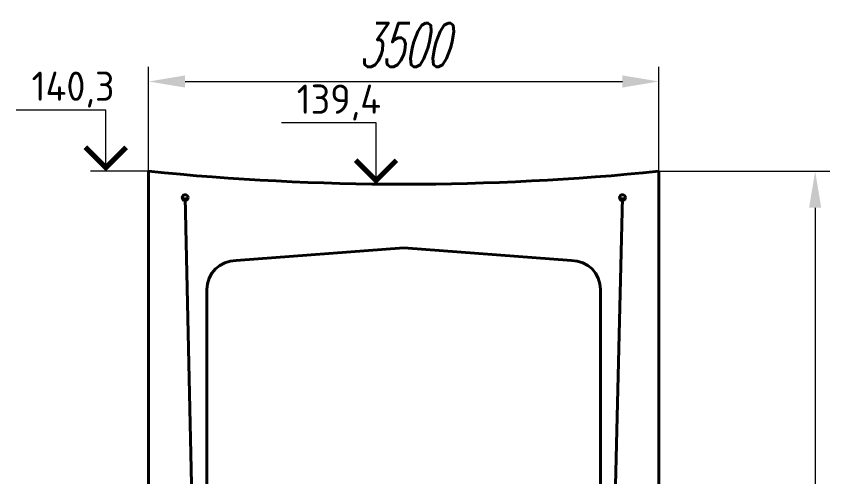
# Model space of a CAD drawing. Header units: millimetres. Extents: x 82 to 1107, y 39 to 638.
# Drawn here: x 1033.6 to 1089.4, y 133.7 to 165.3 of the extents above; entities that cross this region are included whole.
import ezdxf

# ---------------------------------------------------------------- set-up
doc = ezdxf.new("R2010")
doc.units = ezdxf.units.MM
for name, color, linetype, lineweight in [('2', 7, 'Continuous', 15), ('dim', 4, 'Continuous', 25), ('elevation', 250, 'Continuous', 40)]:
    doc.layers.add(name, color=color, linetype=linetype, lineweight=lineweight)
doc.styles.add('GOST-2.304_Type-B', font='')
doc.styles.add('text-razm', font='simplex.shx', dxfattribs={"width": 0.6, "oblique": 15})
doc.styles.get('GOST-2.304_Type-B').set_extended_font_data('GOST Common')
doc.dimstyles.new('razm-001', dxfattribs={"dimtxt": 3, "dimasz": 2.5, "dimexe": 1, "dimexo": 0, "dimgap": 1, "dimtad": 1, "dimdec": 0, "dimlfac": 100, "dimzin": 1, "dimtxsty": 'text-razm', "dimcen": 2.5, "dimclrd": 256, "dimclre": 256, "dimclrt": 7, "dimaunit": 1, "dimadec": 0, "dimazin": 2, "dimtfac": 1, "dimtdec": 0, "dimtmove": 0, "dimatfit": 3, "dimfxl": 1, "dimlwd": 20, "dimlwe": 20, "dimarcsym": 0})

# ---------------------------------------------------------------- blocks, each defined once
blk = doc.blocks.new('*D76')
at = {"layer": 'Defpoints', "color": 0, "transparency": 16777216}
for p in [(1077.687, 154.638), (1077.687, 77.683), (1088.409, 77.683)]:
    blk.add_point(p, dxfattribs=at)
at = {"layer": 'dim', "lineweight": 20, "transparency": 16777216}
for p, q in [((1077.687, 154.638), (1089.409, 154.638)), ((1088.409, 152.138), (1088.409, 80.183)), ((1077.687, 77.683), (1089.409, 77.683))]:
    blk.add_line(p, q, dxfattribs=at)
at = {"layer": 'dim', "transparency": 16777216}
for points in [[(1087.992, 152.138), (1088.825, 152.138), (1088.409, 154.638)], [(1087.992, 80.183), (1088.825, 80.183), (1088.409, 77.683)]]:
    blk.add_solid(points, dxfattribs=at)
at = {"layer": 'dim', "color": 7, "transparency": 16777216, "insert": (1085.909, 116.161), "char_height": 3, "attachment_point": 5, "rotation": 90, "style": 'text-razm'}
blk.add_mtext('7695', dxfattribs=at)
blk = doc.blocks.new('*D81')
at = {"layer": 'Defpoints', "color": 0, "transparency": 16777216}
for p in [(1077.687, 160.793), (1042.687, 154.638), (1077.687, 154.638)]:
    blk.add_point(p, dxfattribs=at)
at = {"layer": 'dim', "lineweight": 20, "transparency": 16777216}
for p, q in [((1042.687, 154.638), (1042.687, 161.793)), ((1077.687, 154.638), (1077.687, 161.793)), ((1045.187, 160.793), (1075.187, 160.793))]:
    blk.add_line(p, q, dxfattribs=at)
at = {"layer": 'dim', "transparency": 16777216}
for points in [[(1045.187, 161.209), (1045.187, 160.376), (1042.687, 160.793)], [(1075.187, 161.209), (1075.187, 160.376), (1077.687, 160.793)]]:
    blk.add_solid(points, dxfattribs=at)
at = {"layer": 'dim', "color": 7, "transparency": 16777216, "insert": (1060.187, 163.293), "char_height": 3, "attachment_point": 5, "style": 'text-razm'}
blk.add_mtext('3500', dxfattribs=at)

msp = doc.modelspace()

# ---------------------------------------------------------------- linework, layer by layer
at = {"layer": '2', "linetype": 'Continuous'}
for p, q in [((1039.747, 158.838), (1033.605, 158.838)), ((1039.747, 154.638), (1039.747, 158.838)), ((1058.287, 157.951), (1051.795, 157.951)), ((1058.287, 153.751), (1058.287, 157.951)), ((1042.687, 154.638), (1038.697, 154.638)), ((1060.187, 153.751), (1057.237, 153.751))]:
    msp.add_line(p, q, dxfattribs=at)
for points in [[(1041.147, 156.286, 0.35, 0.35, 0), (1039.747, 154.886, 0.35, 0.35, 0), (1038.347, 156.286, 0.35, 0.35, 0)], [(1059.687, 155.399, 0.35, 0.35, 0), (1058.287, 153.999, 0.35, 0.35, 0), (1056.887, 155.399, 0.35, 0.35, 0)]]:
    msp.add_lwpolyline(points, format="xyseb", dxfattribs=at)
at = {"layer": 'elevation'}
for p, q in [((1042.687, 154.638), (1042.687, 85.882)), ((1077.687, 154.638), (1077.687, 85.882)), ((1048.687, 148.53), (1060.187, 149.386)), ((1060.187, 149.386), (1071.687, 148.53)), ((1046.687, 146.53), (1046.687, 107.002)), ((1073.687, 146.53), (1073.687, 107.002))]:
    msp.add_line(p, q, dxfattribs=at)
at = {"layer": 'elevation', "color": 18, "true_color": 0x000000}
for p, q in [((1045.187, 152.832), (1046.13, 110.382)), ((1075.187, 152.832), (1074.162, 110.382))]:
    msp.add_line(p, q, dxfattribs=at)
for centre in [(1045.187, 152.832), (1075.187, 152.832)]:
    msp.add_circle(centre, 0.2, dxfattribs=at)
at = {"layer": 'elevation'}
for centre, radius, start, end in [((1060.187, 326.819), 173.067, 264.19652, 275.80348), ((1048.687, 146.53), 2, 90, 180), ((1071.687, 146.53), 2, 0, 90)]:
    msp.add_arc(centre, radius, start, end, dxfattribs=at)

# ---------------------------------------------------------------- texts
at = {"layer": '2', "linetype": 'Continuous', "style": 'GOST-2.304_Type-B'}
for s, p in [('140,3', (1034.655, 159.468)), ('139,4', (1052.845, 158.581))]:
    msp.add_text(s, height=2, dxfattribs=at).set_placement(p)

# ---------------------------------------------------------------- dimensions: what is measured, and where the dimension line sits
at = {"layer": 'dim'}
dim = msp.add_linear_dim(base=(1077.687, 160.793), p1=(1042.687, 154.638), p2=(1077.687, 154.638), dimstyle='razm-001', override={"dimrnd": 5}, dxfattribs=at)
dim.commit()
dim.dimension.update_dxf_attribs({"geometry": '*D81', "text_midpoint": (1060.187, 163.293)})
dim = msp.add_linear_dim(base=(1088.4087, 77.6828), p1=(1077.6872, 154.6385), p2=(1077.6872, 77.6828), angle=90, dimstyle='razm-001', override={"dimrnd": 5}, dxfattribs=at)
dim.commit()
dim.dimension.update_dxf_attribs({"geometry": '*D76', "text_midpoint": (1085.9087, 116.1607)})

doc.saveas('drawing.dxf')
